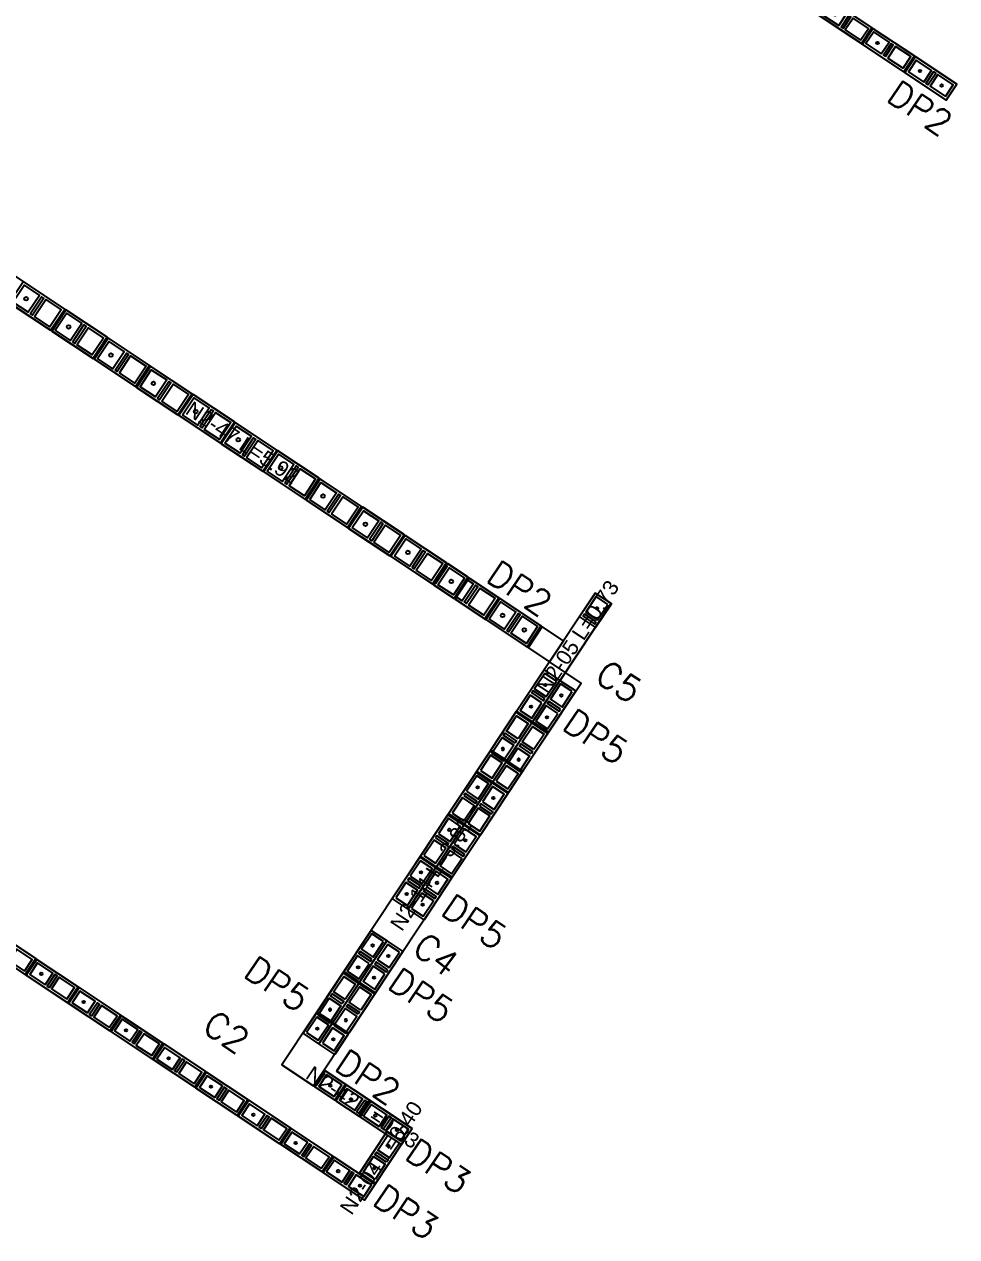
# Model space of a CAD drawing. Header units: metres. Extents: x -28.1 to 2.7, y -14.4 to 10.8.
# Drawn here: x -18.65 to -11.33, y -14.41 to -4.89 of the extents above; entities that cross this region are included whole.
import ezdxf
from ezdxf.enums import TextEntityAlignment as Align
from ezdxf.xclip import XClip

# ---------------------------------------------------------------- set-up
doc = ezdxf.new("R2010")
doc.units = ezdxf.units.M
doc.header["$XCLIPFRAME"] = 2
for name, color, linetype in [('block0.14', 1, 'Continuous'), ('BLOCK251', 1, 'Continuous'), ('BLOKS 008', 8, 'Continuous'), ('CUANT-MUROS-TEXTO', 7, 'Continuous'), ('N2 Muro de 15cm', 1, 'Continuous'), ('N2 Muro de 20cm', 5, 'Continuous'), ('N2 Muro de contencion de 30cm', 6, 'Continuous'), ('S-text 003', 3, 'Continuous'), ('TEX5', 4, 'Continuous')]:
    doc.layers.add(name, color=color, linetype=linetype)
doc.styles.add('ROMANS', font='romans')
doc.styles.get("Standard").update_dxf_attribs({"font": 'arial.ttf'})

# ---------------------------------------------------------------- blocks, each defined once
blk = doc.blocks.new('*U12')
at = {"color": 251}
blk.add_lwpolyline([(135.5512, -9.5275), (135.7512, -9.5275)], dxfattribs=at)
for points in [[(135.5512, -9.9275), (135.7512, -9.9275), (135.7512, -9.5375), (135.5512, -9.5375)], [(135.7312, -9.7025), (135.5712, -9.7025), (135.5712, -9.5575), (135.7312, -9.5575)], [(135.7312, -9.7425), (135.5712, -9.7425), (135.5712, -9.7225), (135.7312, -9.7225)], [(135.7312, -9.9075), (135.5712, -9.9075), (135.5712, -9.7625), (135.7312, -9.7625)]]:
    blk.add_lwpolyline(points, close=True)
at = {"color": 3}
blk.add_circle((135.6512, -9.835), 0.0144, dxfattribs=at)
blk = doc.blocks.new('*U71')
at = {"color": 251}
blk.add_lwpolyline([(135.5512, -9.5275), (135.7512, -9.5275)], dxfattribs=at)
for points in [[(135.5512, -9.9275), (135.7512, -9.9275), (135.7512, -9.5375), (135.5512, -9.5375)], [(135.7312, -9.7025), (135.5712, -9.7025), (135.5712, -9.5575), (135.7312, -9.5575)], [(135.7312, -9.7425), (135.5712, -9.7425), (135.5712, -9.7225), (135.7312, -9.7225)], [(135.7312, -9.9075), (135.5712, -9.9075), (135.5712, -9.7625), (135.7312, -9.7625)]]:
    blk.add_lwpolyline(points, close=True)
at = {"color": 3}
blk.add_circle((135.6512, -9.835), 0.0144, dxfattribs=at)
blk = doc.blocks.new('*U70')
at = {"color": 251}
blk.add_lwpolyline([(135.5512, -9.5275), (135.7512, -9.5275)], dxfattribs=at)
for points in [[(135.5512, -9.9275), (135.7512, -9.9275), (135.7512, -9.5375), (135.5512, -9.5375)], [(135.7312, -9.7025), (135.5712, -9.7025), (135.5712, -9.5575), (135.7312, -9.5575)], [(135.7312, -9.7425), (135.5712, -9.7425), (135.5712, -9.7225), (135.7312, -9.7225)], [(135.7312, -9.9075), (135.5712, -9.9075), (135.5712, -9.7625), (135.7312, -9.7625)]]:
    blk.add_lwpolyline(points, close=True)
at = {"color": 3}
blk.add_circle((135.6512, -9.835), 0.0144, dxfattribs=at)
blk = doc.blocks.new('*U69')
at = {"color": 251}
blk.add_lwpolyline([(135.5512, -9.5275), (135.7512, -9.5275)], dxfattribs=at)
for points in [[(135.5512, -9.9275), (135.7512, -9.9275), (135.7512, -9.5375), (135.5512, -9.5375)], [(135.7312, -9.7025), (135.5712, -9.7025), (135.5712, -9.5575), (135.7312, -9.5575)], [(135.7312, -9.7425), (135.5712, -9.7425), (135.5712, -9.7225), (135.7312, -9.7225)], [(135.7312, -9.9075), (135.5712, -9.9075), (135.5712, -9.7625), (135.7312, -9.7625)]]:
    blk.add_lwpolyline(points, close=True)
at = {"color": 3}
blk.add_circle((135.6512, -9.835), 0.0144, dxfattribs=at)
blk = doc.blocks.new('*U68')
at = {"color": 251}
blk.add_lwpolyline([(135.5512, -9.5275), (135.7512, -9.5275)], dxfattribs=at)
for points in [[(135.5512, -9.9275), (135.7512, -9.9275), (135.7512, -9.5375), (135.5512, -9.5375)], [(135.7312, -9.7025), (135.5712, -9.7025), (135.5712, -9.5575), (135.7312, -9.5575)], [(135.7312, -9.7425), (135.5712, -9.7425), (135.5712, -9.7225), (135.7312, -9.7225)], [(135.7312, -9.9075), (135.5712, -9.9075), (135.5712, -9.7625), (135.7312, -9.7625)]]:
    blk.add_lwpolyline(points, close=True)
at = {"color": 3}
blk.add_circle((135.6512, -9.835), 0.0144, dxfattribs=at)
blk = doc.blocks.new('*U67')
at = {"color": 251}
blk.add_lwpolyline([(135.5512, -9.5275), (135.7512, -9.5275)], dxfattribs=at)
for points in [[(135.5512, -9.9275), (135.7512, -9.9275), (135.7512, -9.5375), (135.5512, -9.5375)], [(135.7312, -9.7025), (135.5712, -9.7025), (135.5712, -9.5575), (135.7312, -9.5575)], [(135.7312, -9.7425), (135.5712, -9.7425), (135.5712, -9.7225), (135.7312, -9.7225)], [(135.7312, -9.9075), (135.5712, -9.9075), (135.5712, -9.7625), (135.7312, -9.7625)]]:
    blk.add_lwpolyline(points, close=True)
at = {"color": 3}
blk.add_circle((135.6512, -9.835), 0.0144, dxfattribs=at)
blk = doc.blocks.new('*U66')
at = {"color": 251}
blk.add_lwpolyline([(135.5512, -9.5275), (135.7512, -9.5275)], dxfattribs=at)
for points in [[(135.5512, -9.9275), (135.7512, -9.9275), (135.7512, -9.5375), (135.5512, -9.5375)], [(135.7312, -9.7025), (135.5712, -9.7025), (135.5712, -9.5575), (135.7312, -9.5575)], [(135.7312, -9.7425), (135.5712, -9.7425), (135.5712, -9.7225), (135.7312, -9.7225)], [(135.7312, -9.9075), (135.5712, -9.9075), (135.5712, -9.7625), (135.7312, -9.7625)]]:
    blk.add_lwpolyline(points, close=True)
at = {"color": 3}
blk.add_circle((135.6512, -9.835), 0.0144, dxfattribs=at)
blk = doc.blocks.new('*U65')
at = {"color": 251}
blk.add_lwpolyline([(135.5512, -9.5275), (135.7512, -9.5275)], dxfattribs=at)
for points in [[(135.5512, -9.9275), (135.7512, -9.9275), (135.7512, -9.5375), (135.5512, -9.5375)], [(135.7312, -9.7025), (135.5712, -9.7025), (135.5712, -9.5575), (135.7312, -9.5575)], [(135.7312, -9.7425), (135.5712, -9.7425), (135.5712, -9.7225), (135.7312, -9.7225)], [(135.7312, -9.9075), (135.5712, -9.9075), (135.5712, -9.7625), (135.7312, -9.7625)]]:
    blk.add_lwpolyline(points, close=True)
at = {"color": 3}
blk.add_circle((135.6512, -9.835), 0.0144, dxfattribs=at)
blk = doc.blocks.new('*U64')
at = {"color": 251}
blk.add_lwpolyline([(135.5512, -9.5275), (135.7512, -9.5275)], dxfattribs=at)
for points in [[(135.5512, -9.9275), (135.7512, -9.9275), (135.7512, -9.5375), (135.5512, -9.5375)], [(135.7312, -9.7025), (135.5712, -9.7025), (135.5712, -9.5575), (135.7312, -9.5575)], [(135.7312, -9.7425), (135.5712, -9.7425), (135.5712, -9.7225), (135.7312, -9.7225)], [(135.7312, -9.9075), (135.5712, -9.9075), (135.5712, -9.7625), (135.7312, -9.7625)]]:
    blk.add_lwpolyline(points, close=True)
at = {"color": 3}
blk.add_circle((135.6512, -9.835), 0.0144, dxfattribs=at)
blk = doc.blocks.new('*U63')
at = {"color": 251}
blk.add_lwpolyline([(135.5512, -9.5275), (135.7512, -9.5275)], dxfattribs=at)
for points in [[(135.5512, -9.9275), (135.7512, -9.9275), (135.7512, -9.5375), (135.5512, -9.5375)], [(135.7312, -9.7025), (135.5712, -9.7025), (135.5712, -9.5575), (135.7312, -9.5575)], [(135.7312, -9.7425), (135.5712, -9.7425), (135.5712, -9.7225), (135.7312, -9.7225)], [(135.7312, -9.9075), (135.5712, -9.9075), (135.5712, -9.7625), (135.7312, -9.7625)]]:
    blk.add_lwpolyline(points, close=True)
at = {"color": 3}
blk.add_circle((135.6512, -9.835), 0.0144, dxfattribs=at)
blk = doc.blocks.new('*U62')
at = {"color": 251}
blk.add_lwpolyline([(135.5512, -9.5275), (135.7512, -9.5275)], dxfattribs=at)
for points in [[(135.5512, -9.9275), (135.7512, -9.9275), (135.7512, -9.5375), (135.5512, -9.5375)], [(135.7312, -9.7025), (135.5712, -9.7025), (135.5712, -9.5575), (135.7312, -9.5575)], [(135.7312, -9.7425), (135.5712, -9.7425), (135.5712, -9.7225), (135.7312, -9.7225)], [(135.7312, -9.9075), (135.5712, -9.9075), (135.5712, -9.7625), (135.7312, -9.7625)]]:
    blk.add_lwpolyline(points, close=True)
at = {"color": 3}
for centre in [(135.6512, -9.63), (135.6512, -9.835)]:
    blk.add_circle(centre, 0.0144, dxfattribs=at)
blk = doc.blocks.new('*U61')
at = {"color": 251}
blk.add_lwpolyline([(135.5512, -9.5275), (135.7512, -9.5275)], dxfattribs=at)
for points in [[(135.5512, -9.9275), (135.7512, -9.9275), (135.7512, -9.5375), (135.5512, -9.5375)], [(135.7312, -9.7025), (135.5712, -9.7025), (135.5712, -9.5575), (135.7312, -9.5575)], [(135.7312, -9.7425), (135.5712, -9.7425), (135.5712, -9.7225), (135.7312, -9.7225)], [(135.7312, -9.9075), (135.5712, -9.9075), (135.5712, -9.7625), (135.7312, -9.7625)]]:
    blk.add_lwpolyline(points, close=True)
at = {"color": 3}
blk.add_circle((135.6512, -9.835), 0.0144, dxfattribs=at)
blk = doc.blocks.new('*U100')
for points in [[(-0.075, 0.4), (0.075, 0.4), (0.075, 0.21), (-0.075, 0.21)], [(0.055, 0.38), (-0.055, 0.38), (-0.055, 0.235), (0.055, 0.235)]]:
    blk.add_lwpolyline(points, close=True)
at = {"color": 251}
blk.add_lwpolyline([(-0.075, 0.2), (0.075, 0.2)], dxfattribs=at)
blk.add_lwpolyline([(0.055, 0.21), (0.055, 0.215), (-0.055, 0.215), (-0.055, 0.21)])
at = {"color": 3}
blk.add_circle((0, 0.3075), 0.00953, dxfattribs=at)
blk = doc.blocks.new('*U101')
for points in [[(-0.075, 0.4), (0.075, 0.4), (0.075, 0.01), (-0.075, 0.01)], [(0.055, 0.38), (-0.055, 0.38), (-0.055, 0.235), (0.055, 0.235)], [(0.055, 0.215), (-0.055, 0.215), (-0.055, 0.195), (0.055, 0.195)], [(0.055, 0.175), (-0.055, 0.175), (-0.055, 0.03), (0.055, 0.03)]]:
    blk.add_lwpolyline(points, close=True)
at = {"color": 251}
blk.add_lwpolyline([(-0.075, 0), (0.075, 0)], dxfattribs=at)
at = {"color": 3}
for centre in [(0, 0.3075), (0, 0.1025)]:
    blk.add_circle(centre, 0.00953, dxfattribs=at)
blk = doc.blocks.new('*U102')
for points in [[(-0.075, 0.4), (0.075, 0.4), (0.075, 0.01), (-0.075, 0.01)], [(0.055, 0.38), (-0.055, 0.38), (-0.055, 0.235), (0.055, 0.235)], [(0.055, 0.215), (-0.055, 0.215), (-0.055, 0.195), (0.055, 0.195)], [(0.055, 0.175), (-0.055, 0.175), (-0.055, 0.03), (0.055, 0.03)]]:
    blk.add_lwpolyline(points, close=True)
at = {"color": 3}
blk.add_circle((0, 0.3075), 0.00953, dxfattribs=at)
blk = doc.blocks.new('*U103')
for points in [[(-0.075, 0.4), (0.075, 0.4), (0.075, 0.01), (-0.075, 0.01)], [(0.055, 0.38), (-0.055, 0.38), (-0.055, 0.235), (0.055, 0.235)], [(0.055, 0.215), (-0.055, 0.215), (-0.055, 0.195), (0.055, 0.195)], [(0.055, 0.175), (-0.055, 0.175), (-0.055, 0.03), (0.055, 0.03)]]:
    blk.add_lwpolyline(points, close=True)
at = {"color": 251}
blk.add_lwpolyline([(-0.075, 0), (0.075, 0)], dxfattribs=at)
at = {"color": 3}
for centre in [(0, 0.3075), (0, 0.1025)]:
    blk.add_circle(centre, 0.00953, dxfattribs=at)
blk = doc.blocks.new('*U104')
for points in [[(-0.075, 0.4), (0.075, 0.4), (0.075, 0.01), (-0.075, 0.01)], [(0.055, 0.38), (-0.055, 0.38), (-0.055, 0.235), (0.055, 0.235)], [(0.055, 0.215), (-0.055, 0.215), (-0.055, 0.195), (0.055, 0.195)], [(0.055, 0.175), (-0.055, 0.175), (-0.055, 0.03), (0.055, 0.03)]]:
    blk.add_lwpolyline(points, close=True)
at = {"color": 251}
blk.add_lwpolyline([(-0.075, 0), (0.075, 0)], dxfattribs=at)
at = {"color": 3}
blk.add_circle((0, 0.1025), 0.00953, dxfattribs=at)
blk = doc.blocks.new('*U105')
for points in [[(-0.075, 0.4), (0.075, 0.4), (0.075, 0.01), (-0.075, 0.01)], [(0.055, 0.38), (-0.055, 0.38), (-0.055, 0.235), (0.055, 0.235)], [(0.055, 0.215), (-0.055, 0.215), (-0.055, 0.195), (0.055, 0.195)], [(0.055, 0.175), (-0.055, 0.175), (-0.055, 0.03), (0.055, 0.03)]]:
    blk.add_lwpolyline(points, close=True)
at = {"color": 251}
blk.add_lwpolyline([(-0.075, 0), (0.075, 0)], dxfattribs=at)
at = {"color": 3}
blk.add_circle((0, 0.1025), 0.00953, dxfattribs=at)
blk = doc.blocks.new('*U106')
for points in [[(-0.075, 0.4), (0.075, 0.4), (0.075, 0.21), (-0.075, 0.21)], [(0.055, 0.38), (-0.055, 0.38), (-0.055, 0.235), (0.055, 0.235)]]:
    blk.add_lwpolyline(points, close=True)
at = {"color": 251}
blk.add_lwpolyline([(-0.075, 0.2), (0.075, 0.2)], dxfattribs=at)
blk.add_lwpolyline([(0.055, 0.21), (0.055, 0.215), (-0.055, 0.215), (-0.055, 0.21)])
blk = doc.blocks.new('*U107')
for points in [[(-0.075, 0.4), (0.075, 0.4), (0.075, 0.01), (-0.075, 0.01)], [(0.055, 0.38), (-0.055, 0.38), (-0.055, 0.235), (0.055, 0.235)], [(0.055, 0.215), (-0.055, 0.215), (-0.055, 0.195), (0.055, 0.195)], [(0.055, 0.175), (-0.055, 0.175), (-0.055, 0.03), (0.055, 0.03)]]:
    blk.add_lwpolyline(points, close=True)
at = {"color": 251}
blk.add_lwpolyline([(-0.075, 0), (0.075, 0)], dxfattribs=at)
at = {"color": 3}
for centre in [(0, 0.3075), (0, 0.1025)]:
    blk.add_circle(centre, 0.00953, dxfattribs=at)
blk = doc.blocks.new('*U108')
for points in [[(-0.075, 0.4), (0.075, 0.4), (0.075, 0.01), (-0.075, 0.01)], [(0.055, 0.38), (-0.055, 0.38), (-0.055, 0.235), (0.055, 0.235)], [(0.055, 0.215), (-0.055, 0.215), (-0.055, 0.195), (0.055, 0.195)], [(0.055, 0.175), (-0.055, 0.175), (-0.055, 0.03), (0.055, 0.03)]]:
    blk.add_lwpolyline(points, close=True)
at = {"color": 251}
blk.add_lwpolyline([(-0.075, 0), (0.075, 0)], dxfattribs=at)
at = {"color": 3}
blk.add_circle((0, 0.1025), 0.00953, dxfattribs=at)
blk = doc.blocks.new('*U109')
for points in [[(-0.075, 0.4), (0.075, 0.4), (0.075, 0.01), (-0.075, 0.01)], [(0.055, 0.38), (-0.055, 0.38), (-0.055, 0.235), (0.055, 0.235)], [(0.055, 0.215), (-0.055, 0.215), (-0.055, 0.195), (0.055, 0.195)], [(0.055, 0.175), (-0.055, 0.175), (-0.055, 0.03), (0.055, 0.03)]]:
    blk.add_lwpolyline(points, close=True)
at = {"color": 251}
blk.add_lwpolyline([(-0.075, 0), (0.075, 0)], dxfattribs=at)
at = {"color": 3}
blk.add_circle((0, 0.1025), 0.00953, dxfattribs=at)
blk = doc.blocks.new('*U118')
for points in [[(-0.075, 0.4), (0.075, 0.4), (0.075, 0.01), (-0.075, 0.01)], [(0.055, 0.38), (-0.055, 0.38), (-0.055, 0.235), (0.055, 0.235)], [(0.055, 0.215), (-0.055, 0.215), (-0.055, 0.195), (0.055, 0.195)], [(0.055, 0.175), (-0.055, 0.175), (-0.055, 0.03), (0.055, 0.03)]]:
    blk.add_lwpolyline(points, close=True)
at = {"color": 3}
blk.add_circle((0, 0.3075), 0.00953, dxfattribs=at)
blk = doc.blocks.new('*U119')
for points in [[(-0.075, 0.4), (0.075, 0.4), (0.075, 0.01), (-0.075, 0.01)], [(0.055, 0.38), (-0.055, 0.38), (-0.055, 0.235), (0.055, 0.235)], [(0.055, 0.215), (-0.055, 0.215), (-0.055, 0.195), (0.055, 0.195)], [(0.055, 0.175), (-0.055, 0.175), (-0.055, 0.03), (0.055, 0.03)]]:
    blk.add_lwpolyline(points, close=True)
at = {"color": 251}
blk.add_lwpolyline([(-0.075, 0), (0.075, 0)], dxfattribs=at)
at = {"color": 3}
for centre in [(0, 0.3075), (0, 0.1025)]:
    blk.add_circle(centre, 0.00953, dxfattribs=at)
blk = doc.blocks.new('*U117')
for points in [[(-0.075, 0.4), (0.075, 0.4), (0.075, 0.21), (-0.075, 0.21)], [(0.055, 0.38), (-0.055, 0.38), (-0.055, 0.235), (0.055, 0.235)]]:
    blk.add_lwpolyline(points, close=True)
at = {"color": 251}
blk.add_lwpolyline([(-0.075, 0.2), (0.075, 0.2)], dxfattribs=at)
blk.add_lwpolyline([(0.055, 0.21), (0.055, 0.215), (-0.055, 0.215), (-0.055, 0.21)])
at = {"color": 3}
blk.add_circle((0, 0.3075), 0.00953, dxfattribs=at)
blk = doc.blocks.new('*U120')
for points in [[(-0.075, 0.4), (0.075, 0.4), (0.075, 0.01), (-0.075, 0.01)], [(0.055, 0.38), (-0.055, 0.38), (-0.055, 0.235), (0.055, 0.235)], [(0.055, 0.215), (-0.055, 0.215), (-0.055, 0.195), (0.055, 0.195)], [(0.055, 0.175), (-0.055, 0.175), (-0.055, 0.03), (0.055, 0.03)]]:
    blk.add_lwpolyline(points, close=True)
at = {"color": 251}
blk.add_lwpolyline([(-0.075, 0), (0.075, 0)], dxfattribs=at)
at = {"color": 3}
for centre in [(0, 0.3075), (0, 0.1025)]:
    blk.add_circle(centre, 0.00953, dxfattribs=at)
blk = doc.blocks.new('*U134')
for points in [[(-0.075, 0.4), (0.075, 0.4), (0.075, 0.01), (-0.075, 0.01)], [(0.055, 0.38), (-0.055, 0.38), (-0.055, 0.235), (0.055, 0.235)], [(0.055, 0.215), (-0.055, 0.215), (-0.055, 0.195), (0.055, 0.195)], [(0.055, 0.175), (-0.055, 0.175), (-0.055, 0.03), (0.055, 0.03)]]:
    blk.add_lwpolyline(points, close=True)
at = {"color": 251}
blk.add_lwpolyline([(-0.075, 0), (0.075, 0)], dxfattribs=at)
at = {"color": 3}
for centre in [(0, 0.3075), (0, 0.1025)]:
    blk.add_circle(centre, 0.00953, dxfattribs=at)
blk = doc.blocks.new('*U135')
for points in [[(-0.075, 0.4), (0.075, 0.4), (0.075, 0.01), (-0.075, 0.01)], [(0.055, 0.38), (-0.055, 0.38), (-0.055, 0.235), (0.055, 0.235)], [(0.055, 0.215), (-0.055, 0.215), (-0.055, 0.195), (0.055, 0.195)], [(0.055, 0.175), (-0.055, 0.175), (-0.055, 0.03), (0.055, 0.03)]]:
    blk.add_lwpolyline(points, close=True)
at = {"color": 251}
blk.add_lwpolyline([(-0.075, 0), (0.075, 0)], dxfattribs=at)
at = {"color": 3}
blk.add_circle((0, 0.1025), 0.00953, dxfattribs=at)
blk = doc.blocks.new('*U314')
blk.add_line((135.7512, -9.7325), (135.5512, -9.7325))
at = {"color": 251}
blk.add_lwpolyline([(135.5512, -9.5275), (135.7512, -9.5275)], dxfattribs=at)
for points in [[(135.7512, -9.7325), (135.7512, -9.5375), (135.5512, -9.5375), (135.5512, -9.7325)], [(135.5712, -9.7325), (135.5712, -9.7225), (135.7312, -9.7225), (135.7312, -9.7325)]]:
    blk.add_lwpolyline(points)
blk.add_lwpolyline([(135.7312, -9.7025), (135.5712, -9.7025), (135.5712, -9.5575), (135.7312, -9.5575)], close=True)
at = {"color": 3}
blk.add_circle((135.6512, -9.63), 0.0144, dxfattribs=at)
blk = doc.blocks.new('*U326')
for points in [[(-0.075, 0.4), (0.075, 0.4), (0.075, 0.01), (-0.075, 0.01)], [(0.055, 0.38), (-0.055, 0.38), (-0.055, 0.235), (0.055, 0.235)], [(0.055, 0.215), (-0.055, 0.215), (-0.055, 0.195), (0.055, 0.195)], [(0.055, 0.175), (-0.055, 0.175), (-0.055, 0.03), (0.055, 0.03)]]:
    blk.add_lwpolyline(points, close=True)
at = {"color": 3}
blk.add_circle((0, 0.3075), 0.00953, dxfattribs=at)

msp = doc.modelspace()

# ---------------------------------------------------------------- linework, layer by layer
at = {"layer": 'N2 Muro de 15cm'}
for points in [[(-11.328, -5.3568), (-16.7617, -1.7448), (-16.8448, -1.8697), (-11.411, -5.4817)], [(-15.8969, -13.9964), (-26.2027, -7.1458), (-26.2857, -7.2707), (-15.9799, -14.1213)], [(-14.4434, -10.0405), (-14.042, -9.4365), (-14.1669, -9.3535), (-14.5683, -9.9575)], [(-15.6062, -13.5591), (-16.2968, -13.1001), (-16.3798, -13.225), (-15.6892, -13.684)], [(-15.8968, -13.9964), (-15.6754, -13.6632), (-15.8003, -13.5802), (-16.0218, -13.9134)]]:
    msp.add_lwpolyline(points, close=True, dxfattribs=at)
at = {"layer": 'N2 Muro de 20cm'}
msp.add_lwpolyline([(-14.4159, -9.7282), (-19.3469, -6.4504), (-19.4576, -6.617), (-14.5266, -9.8948)], close=True, dxfattribs=at)
at = {"layer": 'N2 Muro de contencion de 30cm'}
msp.add_lwpolyline([(-16.3798, -13.225), (-14.277, -10.0607), (-14.5268, -9.8947), (-16.6296, -13.0589)], close=True, dxfattribs=at)

# ---------------------------------------------------------------- block references
at = {"layer": 'block0.14', "rotation": 236.3860426400595}
for name, p in [('*U12', (64.6491, 100.4816)), ('*U71', (64.9822, 100.2601)), ('*U70', (65.3153, 100.0387)), ('*U69', (65.6484, 99.8173)), ('*U68', (65.9815, 99.5958)), ('*U67', (66.3146, 99.3744)), ('*U66', (66.6477, 99.153)), ('*U65', (66.9809, 98.9315)), ('*U64', (67.314, 98.7101)), ('*U63', (67.6471, 98.4886)), ('*U314', (67.8178, 98.3752)), ('*U62', (68.3911, 97.9942))]:
    msp.add_blockref(name, p, dxfattribs=at)
at = {"layer": 'block0.14'}
ref = msp.add_blockref('*U61', (68.0613, 98.2131), dxfattribs=dict(at, rotation=236.3842598099821))
XClip(ref).set_block_clipping_path([(135.5513660643, -9.8158474655), (135.7512132548, -9.5275452363)])
at = {"layer": 'BLOCK251'}
ref = msp.add_blockref('*U326', (-14.3245, -9.729), dxfattribs=dict(at, rotation=326.3861084847602))
XClip(ref).set_block_clipping_path([(-0.0748839186, 0.1750055121), (0.0749999999, 0.4)])
for name, p, rotation in [('*U101', (-14.7283, -10.3314), 326.4290513009438), ('*U101', (-14.6037, -10.4143), 326.4290513009438), ('*U106', (-14.8137, -10.4618), 146.4290513009439), ('*U105', (-15.0351, -10.795), 146.4290513009439), ('*U106', (-14.6891, -10.5447), 146.4290513009439), ('*U105', (-14.9105, -10.8778), 146.4290513009439), ('*U104', (-15.2566, -11.1281), 146.4290513009439), ('*U104', (-15.1319, -11.2109), 146.4290513009439), ('*U103', (-15.478, -11.4612), 146.4290513009439), ('*U103', (-15.3534, -11.5441), 146.4290513009439), ('*U101', (-16.0861, -12.3776), 326.4290513009438), ('*U101', (-15.9615, -12.4605), 326.4290513009438), ('*U100', (-16.1788, -12.519), 146.4290513009439), ('*U100', (-16.0541, -12.6018), 146.4290513009439)]:
    msp.add_blockref(name, p, dxfattribs=dict(at, rotation=rotation))
ref = msp.add_blockref('*U102', (-14.7228, -10.3231), dxfattribs=dict(at, xscale=-1, rotation=146.3860430117086))
XClip(ref).set_block_clipping_path([(-0.0743610676, 0), (0.0762477371, 0.3657856791)])
ref = msp.add_blockref('*U102', (-14.5982, -10.406), dxfattribs=dict(at, xscale=-1, rotation=146.3860430117086))
XClip(ref).set_block_clipping_path([(-0.0743610676, 0), (0.0762477371, 0.3657856791)])
ref = msp.add_blockref('*U102', (-16.0806, -12.3694), dxfattribs=dict(at, xscale=-1, rotation=146.3860430117086))
XClip(ref).set_block_clipping_path([(-0.0743610676, 0), (0.0749999992, 0.3791002751)])
ref = msp.add_blockref('*U102', (-15.956, -12.4522), dxfattribs=dict(at, xscale=-1, rotation=146.3860430117086))
XClip(ref).set_block_clipping_path([(-0.0743610676, 0), (0.0749999992, 0.3791002751)])
at = {"layer": 'BLOKS 008', "rotation": 236.3867881241379}
for name, p in [('*U135', (-12.3688, -4.755)), ('*U135', (-12.0357, -4.9764)), ('*U134', (-11.7026, -5.1978)), ('*U108', (-18.9364, -12.0659)), ('*U109', (-18.6033, -12.2873)), ('*U109', (-18.2702, -12.5088)), ('*U108', (-17.9371, -12.7302)), ('*U109', (-17.6039, -12.9516)), ('*U108', (-17.2708, -13.1731)), ('*U117', (-16.5039, -13.0525)), ('*U109', (-16.9377, -13.3945)), ('*U119', (-15.9808, -13.4001)), ('*U108', (-16.6046, -13.6159)), ('*U107', (-16.2715, -13.8374))]:
    msp.add_blockref(name, p, dxfattribs=at)
at = {"layer": 'BLOKS 008'}
ref = msp.add_blockref('*U118', (-15.8294, -13.5009), dxfattribs=dict(at, rotation=56.38678812413903))
XClip(ref).set_block_clipping_path([(-0.0749999999, 0.1818877729), (0.0750854234, 0.4)])
ref = msp.add_blockref('*U120', (-15.7323, -13.6134), dxfattribs=dict(at, xscale=-1, rotation=146.386044884648))
XClip(ref).set_block_clipping_path([(-0.0749999999, 0.03494058), (0.0749887164, 0.4)])

# ---------------------------------------------------------------- texts
at = {"layer": 'CUANT-MUROS-TEXTO'}
for s, rotation, p in [('N2-47 L=5.92', -33.61324, (-16.9368, -8.1726)), ('N2-05 L=0.73', 56.39409, (-14.3051, -9.697)), ('N2-14 L=3.80', 56.39409, (-15.4533, -11.5598)), ('N2-42 L=0.83', -33.61324, (-15.993, -13.3921)), ('N2-04 L=0.40', 56.39409, (-15.8486, -13.7883))]:
    msp.add_text(s, height=0.12, rotation=rotation, dxfattribs=at).set_placement(p, align=Align.MIDDLE_CENTER)
at = {"layer": 'S-text 003', "style": 'ROMANS'}
for s, p in [('DP2', (-11.4525, -5.778)), ('DP2', (-14.5965, -9.5486)), ('DP5', (-13.9988, -10.713)), ('DP5', (-14.9519, -12.1672)), ('DP5', (-16.5017, -12.6554)), ('DP5', (-15.3711, -12.7459)), ('DP2', (-15.7889, -13.3869)), ('DP3', (-15.2352, -14.0874)), ('DP3', (-15.4902, -14.4456))]:
    msp.add_text(s, height=0.2, rotation=325.8929, dxfattribs=at).set_placement(p, align=Align.RIGHT)
at = {"layer": 'TEX5', "style": 'ROMANS'}
for s, rotation, p in [('C5', 326.30993, (-13.8907, -10.2312)), ('C4', 322.69605, (-15.3376, -12.3803)), ('C2', 325.84031, (-16.9751, -12.984))]:
    msp.add_text(s, height=0.2, rotation=rotation, dxfattribs=at).set_placement(p, align=Align.RIGHT)

doc.saveas('drawing.dxf')
